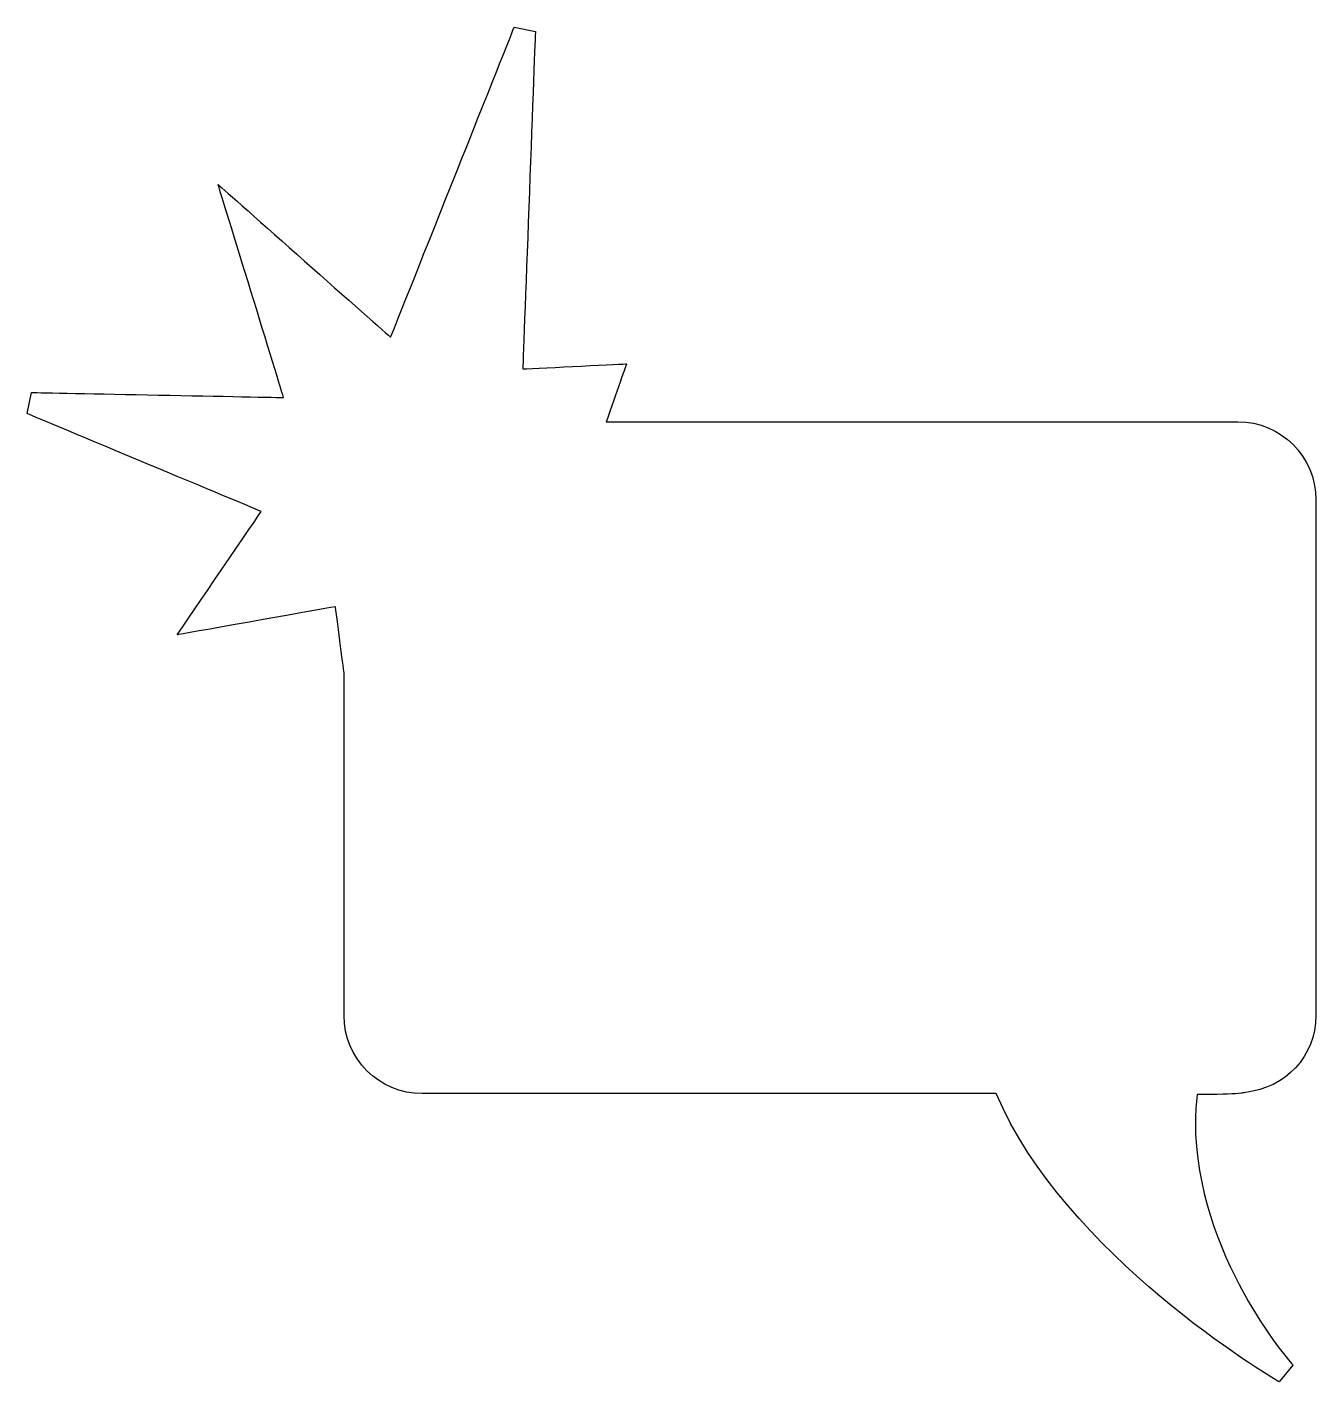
# Model space of a CAD drawing. Header units: centimetres. Extents: x -8.6 to 8.6, y -9 to 9.
import ezdxf

# ---------------------------------------------------------------- set-up
doc = ezdxf.new("R2010")
doc.units = ezdxf.units.CM
doc.header["$MEASUREMENT"] = 0
doc.layers.add('Camada 1', color=7, linetype='Continuous')

msp = doc.modelspace()

# ---------------------------------------------------------------- linework, layer by layer
at = {"layer": 'Camada 1', "lineweight": 25}
msp.add_open_spline([(-3.74739, 4.90371), (-4.0143, 5.14019), (-6.04985, 6.9437), (-6.04985, 6.9437), (-6.04985, 6.9437), (-6.04985, 6.9437), (-5.2783, 4.43037), (-5.17683, 4.09998), (-5.17683, 4.09998), (-5.53714, 4.10707), (-8.54037, 4.16687), (-8.54037, 4.16687), (-8.54037, 4.16687), (-8.54037, 4.16687), (-8.59977, 3.8853), (-8.59977, 3.8853), (-8.59977, 3.8853), (-8.59977, 3.8853), (-5.77368, 2.70293), (-5.47486, 2.5777), (-5.47486, 2.5777), (-5.63917, 2.33635), (-6.59688, 0.93009), (-6.59688, 0.93009), (-6.59688, 0.93009), (-6.59688, 0.93009), (-4.74109, 1.26013), (-4.485, 1.30564), (-4.485, 1.30564), (-4.45563, 1.08405), (-4.36805, 0.41804), (-4.36805, 0.41804), (-4.36805, 0.41804), (-4.36805, 0.41804), (-4.3694, -4.15285), (-4.3694, -4.15285), (-4.3694, -4.15285), (-4.3694, -4.7271), (-3.90225, -5.19425), (-3.32821, -5.19425), (-3.32821, -5.19425), (-3.32821, -5.19425), (4.15175, -5.19425), (4.33534, -5.19425), (4.33534, -5.19425), (5.24709, -7.34796), (7.99305, -8.97475), (8.11129, -9.04388), (8.11129, -9.04388), (8.11129, -9.04388), (8.29398, -8.81933), (8.29398, -8.81933), (8.29398, -8.81933), (8.2799, -8.80353), (6.99329, -7.35417), (6.99329, -5.568), (6.99329, -5.568), (6.99329, -5.44941), (7.00541, -5.32813), (7.01763, -5.20682), (7.01763, -5.20682), (7.05856, -5.20701), (7.10402, -5.20738), (7.10402, -5.20738), (7.10402, -5.20738), (7.37678, -5.20434), (7.51719, -5.20045), (7.60464, -5.18799), (7.60464, -5.18799), (7.60445, -5.18818), (7.60017, -5.19212), (7.60017, -5.19212), (7.60017, -5.19212), (7.61004, -5.19193), (7.61814, -5.18609), (7.628, -5.18556), (7.628, -5.18556), (7.63932, -5.18352), (7.65171, -5.1808), (7.66052, -5.17805), (7.66052, -5.17805), (8.19138, -5.12595), (8.6018, -4.6932), (8.6018, -4.1529), (8.6018, -4.1529), (8.6018, -4.1529), (8.6018, 2.73616), (8.6018, 2.73616), (8.6018, 2.73616), (8.6018, 3.31007), (8.13484, 3.7773), (7.56066, 3.7773), (7.56066, 3.7773), (7.56066, 3.7773), (-0.47659, 3.77738), (-0.871, 3.77738), (-0.871, 3.77738), (-0.79499, 3.99312), (-0.59941, 4.54846), (-0.59941, 4.54846), (-0.59941, 4.54846), (-0.59941, 4.54846), (-1.73707, 4.49369), (-1.98397, 4.48176), (-1.98397, 4.48176), (-1.9728, 4.77958), (-1.81562, 8.98603), (-1.81562, 8.98603), (-1.81562, 8.98603), (-1.81562, 8.98603), (-2.09817, 9.04583), (-2.09817, 9.04583), (-2.09817, 9.04583), (-2.09819, 9.04579), (-3.60655, 5.25746), (-3.74739, 4.90371)], degree=3, knots=[0, 0, 0, 0, 0.03333333, 0.03333333, 0.03333333, 0.03333333, 0.06666667, 0.06666667, 0.06666667, 0.06666667, 0.1, 0.1, 0.1, 0.1, 0.13333333, 0.13333333, 0.13333333, 0.13333333, 0.16666667, 0.16666667, 0.16666667, 0.16666667, 0.2, 0.2, 0.2, 0.2, 0.23333333, 0.23333333, 0.23333333, 0.23333333, 0.26666667, 0.26666667, 0.26666667, 0.26666667, 0.3, 0.3, 0.3, 0.3, 0.33333333, 0.33333333, 0.33333333, 0.33333333, 0.36666667, 0.36666667, 0.36666667, 0.36666667, 0.4, 0.4, 0.4, 0.4, 0.43333333, 0.43333333, 0.43333333, 0.43333333, 0.46666667, 0.46666667, 0.46666667, 0.46666667, 0.5, 0.5, 0.5, 0.5, 0.53333333, 0.53333333, 0.53333333, 0.53333333, 0.56666667, 0.56666667, 0.56666667, 0.56666667, 0.6, 0.6, 0.6, 0.6, 0.63333333, 0.63333333, 0.63333333, 0.63333333, 0.66666667, 0.66666667, 0.66666667, 0.66666667, 0.7, 0.7, 0.7, 0.7, 0.73333333, 0.73333333, 0.73333333, 0.73333333, 0.76666667, 0.76666667, 0.76666667, 0.76666667, 0.8, 0.8, 0.8, 0.8, 0.83333333, 0.83333333, 0.83333333, 0.83333333, 0.86666667, 0.86666667, 0.86666667, 0.86666667, 0.9, 0.9, 0.9, 0.9, 0.93333333, 0.93333333, 0.93333333, 0.93333333, 1, 1, 1, 1], dxfattribs=at)

doc.saveas('drawing.dxf')
